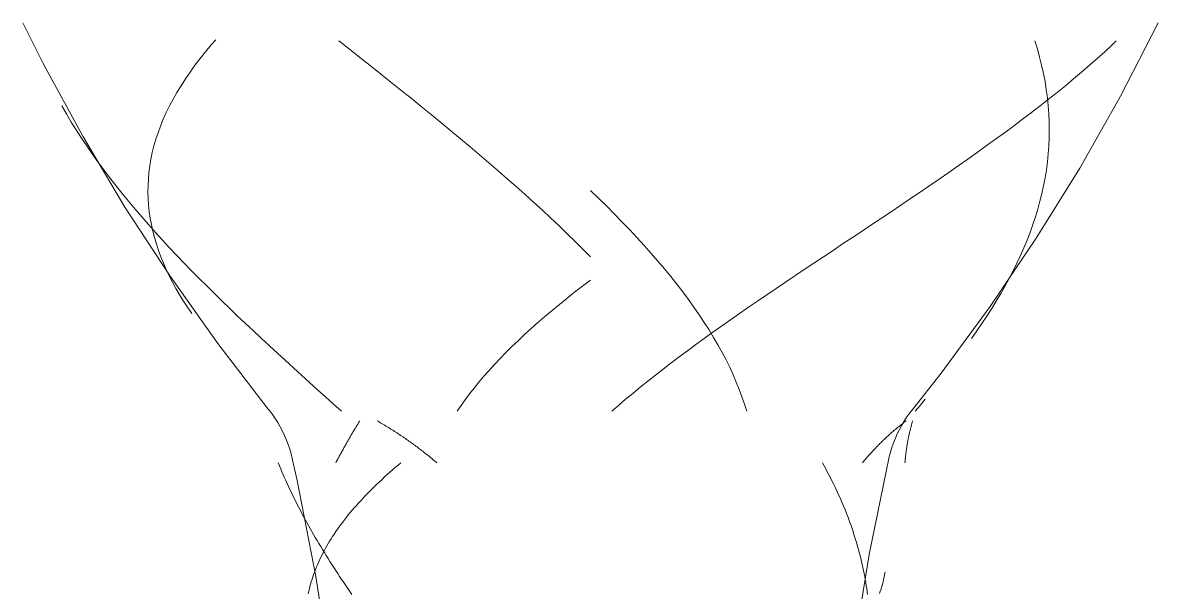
# Model space of a CAD drawing. Header units: inches. Extents: x 20426 to 92531, y -195 to 750.
# Drawn here: x 92512.38 to 92531.01, y 110.66 to 120 of the extents above; entities that cross this region are included whole.
import ezdxf

# ---------------------------------------------------------------- set-up
doc = ezdxf.new("R2010")
doc.units = ezdxf.units.IN
doc.header["$MEASUREMENT"] = 0
doc.layers.add('Q-SPCQ', color=91, linetype='Continuous', lineweight=9)

# ---------------------------------------------------------------- blocks, each defined once
blk = doc.blocks.new('FP_162-Elevation - North')
at = {"layer": 'Q-SPCQ'}
for p, q in [((-24784.712, 112.781), (-24784.685, 112.732)), ((-24784.685, 112.732), (-24784.658, 112.683)), ((-24784.658, 112.683), (-24784.632, 112.634)), ((-24784.632, 112.634), (-24784.606, 112.585)), ((-24784.606, 112.585), (-24784.581, 112.536)), ((-24784.581, 112.536), (-24784.556, 112.487)), ((-24784.556, 112.487), (-24784.532, 112.438)), ((-24784.532, 112.438), (-24784.508, 112.39)), ((-24784.508, 112.39), (-24784.485, 112.341)), ((-24784.485, 112.341), (-24784.462, 112.292)), ((-24784.462, 112.292), (-24784.44, 112.243)), ((-24784.44, 112.243), (-24784.418, 112.193)), ((-24784.418, 112.193), (-24784.397, 112.144)), ((-24784.397, 112.144), (-24784.376, 112.095)), ((-24784.376, 112.095), (-24784.355, 112.046)), ((-24784.355, 112.046), (-24784.336, 111.997)), ((-24784.336, 111.997), (-24784.316, 111.948)), ((-24784.316, 111.948), (-24784.297, 111.899)), ((-24784.297, 111.899), (-24784.279, 111.85)), ((-24784.279, 111.85), (-24784.261, 111.801)), ((-24784.261, 111.801), (-24784.243, 111.752)), ((-24784.243, 111.752), (-24784.226, 111.703)), ((-24784.226, 111.703), (-24784.21, 111.653)), ((-24784.21, 111.653), (-24784.194, 111.604)), ((-24784.194, 111.604), (-24784.178, 111.555)), ((-24784.178, 111.555), (-24784.163, 111.506)), ((-24784.163, 111.506), (-24784.148, 111.457)), ((-24784.148, 111.457), (-24784.134, 111.407)), ((-24784.134, 111.407), (-24784.121, 111.358)), ((-24784.121, 111.358), (-24784.107, 111.309)), ((-24784.107, 111.309), (-24784.095, 111.26)), ((-24784.095, 111.26), (-24784.082, 111.21)), ((-24784.082, 111.21), (-24784.07, 111.161)), ((-24784.07, 111.161), (-24784.059, 111.112)), ((-24784.059, 111.112), (-24784.048, 111.063)), ((-24784.048, 111.063), (-24784.038, 111.013)), ((-24784.038, 111.013), (-24784.028, 110.964)), ((-24784.028, 110.964), (-24784.018, 110.915)), ((-24784.018, 110.915), (-24784.009, 110.865)), ((-24784.009, 110.865), (-24784, 110.816)), ((-24783.718, 110.83), (-24783.728, 110.791)), ((-24783.708, 110.869), (-24783.718, 110.83)), ((-24783.699, 110.909), (-24783.708, 110.869)), ((-24783.691, 110.948), (-24783.699, 110.909)), ((-24783.683, 110.987), (-24783.691, 110.948)), ((-24784, 110.816), (-24783.992, 110.767)), ((-24783.992, 110.767), (-24783.985, 110.717)), ((-24783.985, 110.717), (-24783.977, 110.668)), ((-24783.977, 110.668), (-24783.971, 110.618)), ((-24783.763, 110.673), (-24783.776, 110.634)), ((-24783.751, 110.713), (-24783.763, 110.673)), ((-24783.739, 110.752), (-24783.751, 110.713)), ((-24783.728, 110.791), (-24783.739, 110.752))]:
    blk.add_line(p, q, dxfattribs=at)
at = {"layer": 'Q-SPCQ', "flags": 128}
blk.add_lwpolyline([(-24783.623, 112.849), (-24783.945, 111.275), (-24784.203, 109.69), (-24784.398, 108.096), (-24784.53, 106.496), (-24784.597, 104.891), (-24784.6, 103.285), (-24784.538, 101.68), (-24784.515, 101.312)], dxfattribs=at)
blk = doc.blocks.new('FP_163-Elevation - North')
at = {"layer": 'Q-SPCQ'}
for p, q in [((-24793.637, 112.781), (-24793.617, 112.732)), ((-24793.617, 112.732), (-24793.597, 112.683)), ((-24793.597, 112.683), (-24793.577, 112.634)), ((-24791.717, 112.703), (-24791.762, 112.664)), ((-24791.672, 112.742), (-24791.717, 112.703)), ((-24791.625, 112.781), (-24791.672, 112.742)), ((-24793.577, 112.634), (-24793.556, 112.585)), ((-24793.556, 112.585), (-24793.534, 112.536)), ((-24793.534, 112.536), (-24793.513, 112.488)), ((-24791.935, 112.509), (-24791.977, 112.47)), ((-24791.893, 112.548), (-24791.935, 112.509)), ((-24791.85, 112.587), (-24791.893, 112.548)), ((-24791.806, 112.626), (-24791.85, 112.587)), ((-24791.762, 112.664), (-24791.806, 112.626)), ((-24793.513, 112.488), (-24793.49, 112.439)), ((-24793.49, 112.439), (-24793.468, 112.39)), ((-24793.468, 112.39), (-24793.445, 112.341)), ((-24793.445, 112.341), (-24793.422, 112.292)), ((-24792.137, 112.314), (-24792.175, 112.275)), ((-24792.098, 112.353), (-24792.137, 112.314)), ((-24792.058, 112.392), (-24792.098, 112.353)), ((-24792.018, 112.431), (-24792.058, 112.392)), ((-24791.977, 112.47), (-24792.018, 112.431)), ((-24793.422, 112.292), (-24793.398, 112.243)), ((-24793.398, 112.243), (-24793.374, 112.194)), ((-24793.374, 112.194), (-24793.35, 112.145)), ((-24793.35, 112.145), (-24793.325, 112.096)), ((-24792.285, 112.159), (-24792.321, 112.12)), ((-24792.249, 112.197), (-24792.285, 112.159)), ((-24792.212, 112.236), (-24792.249, 112.197)), ((-24792.175, 112.275), (-24792.212, 112.236)), ((-24793.325, 112.096), (-24793.3, 112.047)), ((-24793.3, 112.047), (-24793.274, 111.998)), ((-24793.274, 111.998), (-24793.248, 111.948)), ((-24793.248, 111.948), (-24793.222, 111.899)), ((-24792.456, 111.964), (-24792.488, 111.925)), ((-24792.423, 112.003), (-24792.456, 111.964)), ((-24792.39, 112.042), (-24792.423, 112.003)), ((-24792.356, 112.081), (-24792.39, 112.042)), ((-24792.321, 112.12), (-24792.356, 112.081)), ((-24793.222, 111.899), (-24793.195, 111.85)), ((-24793.195, 111.85), (-24793.169, 111.801)), ((-24793.169, 111.801), (-24793.141, 111.752)), ((-24793.141, 111.752), (-24793.114, 111.703)), ((-24792.609, 111.769), (-24792.638, 111.729)), ((-24792.58, 111.808), (-24792.609, 111.769)), ((-24792.55, 111.847), (-24792.58, 111.808)), ((-24792.52, 111.886), (-24792.55, 111.847)), ((-24792.488, 111.925), (-24792.52, 111.886)), ((-24793.114, 111.703), (-24793.086, 111.654)), ((-24793.086, 111.654), (-24793.058, 111.605)), ((-24793.058, 111.605), (-24793.029, 111.555)), ((-24792.745, 111.573), (-24792.77, 111.534)), ((-24792.719, 111.612), (-24792.745, 111.573)), ((-24792.693, 111.651), (-24792.719, 111.612)), ((-24792.666, 111.69), (-24792.693, 111.651)), ((-24792.638, 111.729), (-24792.666, 111.69)), ((-24793.029, 111.555), (-24793, 111.506)), ((-24793, 111.506), (-24792.971, 111.457)), ((-24792.971, 111.457), (-24792.941, 111.408)), ((-24792.941, 111.408), (-24792.912, 111.359)), ((-24792.862, 111.378), (-24792.884, 111.339)), ((-24792.84, 111.417), (-24792.862, 111.378)), ((-24792.817, 111.456), (-24792.84, 111.417)), ((-24792.794, 111.495), (-24792.817, 111.456)), ((-24792.77, 111.534), (-24792.794, 111.495)), ((-24792.943, 111.221), (-24792.962, 111.182)), ((-24792.924, 111.26), (-24792.943, 111.221)), ((-24792.904, 111.299), (-24792.924, 111.26)), ((-24792.912, 111.359), (-24792.881, 111.309)), ((-24792.884, 111.339), (-24792.904, 111.299)), ((-24792.881, 111.309), (-24792.851, 111.26)), ((-24792.851, 111.26), (-24792.82, 111.211)), ((-24792.82, 111.211), (-24792.789, 111.162)), ((-24793.028, 111.025), (-24793.043, 110.986)), ((-24793.013, 111.065), (-24793.028, 111.025)), ((-24792.996, 111.104), (-24793.013, 111.065)), ((-24792.979, 111.143), (-24792.996, 111.104)), ((-24792.962, 111.182), (-24792.979, 111.143)), ((-24792.789, 111.162), (-24792.758, 111.112)), ((-24792.758, 111.112), (-24792.726, 111.063)), ((-24792.726, 111.063), (-24792.694, 111.014)), ((-24792.694, 111.014), (-24792.662, 110.965)), ((-24793.095, 110.829), (-24793.106, 110.79)), ((-24793.083, 110.869), (-24793.095, 110.829)), ((-24793.071, 110.908), (-24793.083, 110.869)), ((-24793.057, 110.947), (-24793.071, 110.908)), ((-24793.043, 110.986), (-24793.057, 110.947)), ((-24792.662, 110.965), (-24792.63, 110.915)), ((-24792.63, 110.915), (-24792.597, 110.866)), ((-24792.597, 110.866), (-24792.564, 110.817)), ((-24793.136, 110.672), (-24793.144, 110.633)), ((-24793.127, 110.712), (-24793.136, 110.672)), ((-24793.117, 110.751), (-24793.127, 110.712)), ((-24793.106, 110.79), (-24793.117, 110.751)), ((-24792.564, 110.817), (-24792.531, 110.767)), ((-24792.531, 110.767), (-24792.497, 110.718)), ((-24792.497, 110.718), (-24792.464, 110.668)), ((-24792.464, 110.668), (-24792.43, 110.619))]:
    blk.add_line(p, q, dxfattribs=at)
at = {"layer": 'Q-SPCQ', "flags": 128}
blk.add_lwpolyline([(-24792.515, 101.312), (-24792.439, 102.917), (-24792.427, 104.523), (-24792.48, 106.128), (-24792.596, 107.73), (-24792.777, 109.325), (-24793.021, 110.913), (-24793.328, 112.489), (-24793.408, 112.849)], dxfattribs=at)
blk = doc.blocks.new('FP_164-Elevation - North')
at = {"layer": 'Q-SPCQ'}
for p, q in [((-24781.228, 119.704), (-24781.187, 119.569)), ((-24779.961, 119.637), (-24780.082, 119.524)), ((-24779.893, 119.702), (-24779.961, 119.637)), ((-24781.187, 119.569), (-24781.149, 119.435)), ((-24781.149, 119.435), (-24781.116, 119.301)), ((-24780.206, 119.413), (-24780.332, 119.301)), ((-24780.082, 119.524), (-24780.206, 119.413)), ((-24781.116, 119.301), (-24781.086, 119.167)), ((-24780.332, 119.301), (-24780.461, 119.189)), ((-24781.086, 119.167), (-24781.061, 119.034)), ((-24781.061, 119.034), (-24781.04, 118.901)), ((-24780.593, 119.078), (-24780.727, 118.967)), ((-24780.461, 119.189), (-24780.593, 119.078)), ((-24781.04, 118.901), (-24781.022, 118.768)), ((-24780.863, 118.856), (-24781.002, 118.746)), ((-24780.727, 118.967), (-24780.863, 118.856)), ((-24781.002, 118.746), (-24781.142, 118.635)), ((-24781.022, 118.768), (-24781.008, 118.635)), ((-24781.285, 118.525), (-24781.429, 118.415)), ((-24781.142, 118.635), (-24781.285, 118.525)), ((-24781.008, 118.635), (-24780.999, 118.503)), ((-24780.999, 118.503), (-24780.993, 118.371)), ((-24781.576, 118.305), (-24781.723, 118.196)), ((-24781.429, 118.415), (-24781.576, 118.305)), ((-24780.993, 118.371), (-24780.991, 118.24)), ((-24781.873, 118.087), (-24782.024, 117.978)), ((-24781.723, 118.196), (-24781.873, 118.087)), ((-24780.993, 118.108), (-24780.999, 117.978)), ((-24780.991, 118.24), (-24780.993, 118.108)), ((-24782.024, 117.978), (-24782.176, 117.869)), ((-24780.999, 117.978), (-24781.009, 117.847)), ((-24782.329, 117.76), (-24782.484, 117.652)), ((-24782.176, 117.869), (-24782.329, 117.76)), ((-24781.022, 117.717), (-24781.039, 117.587)), ((-24781.009, 117.847), (-24781.022, 117.717)), ((-24782.639, 117.544), (-24782.795, 117.436)), ((-24782.484, 117.652), (-24782.639, 117.544)), ((-24781.039, 117.587), (-24781.06, 117.457)), ((-24782.795, 117.436), (-24782.952, 117.328)), ((-24781.06, 117.457), (-24781.085, 117.328)), ((-24788.515, 117.249), (-24788.381, 117.118)), ((-24783.11, 117.221), (-24783.268, 117.114)), ((-24782.952, 117.328), (-24783.11, 117.221)), ((-24781.113, 117.199), (-24781.145, 117.071)), ((-24781.085, 117.328), (-24781.113, 117.199)), ((-24788.381, 117.118), (-24788.249, 116.988)), ((-24788.249, 116.988), (-24788.12, 116.859)), ((-24783.427, 117.007), (-24783.585, 116.9)), ((-24783.268, 117.114), (-24783.427, 117.007)), ((-24781.145, 117.071), (-24781.18, 116.943)), ((-24788.12, 116.859), (-24787.994, 116.729)), ((-24783.744, 116.794), (-24783.903, 116.688)), ((-24783.585, 116.9), (-24783.744, 116.794)), ((-24781.219, 116.815), (-24781.261, 116.688)), ((-24781.18, 116.943), (-24781.219, 116.815)), ((-24787.994, 116.729), (-24787.871, 116.601)), ((-24787.871, 116.601), (-24787.751, 116.472)), ((-24783.903, 116.688), (-24784.062, 116.582)), ((-24781.261, 116.688), (-24781.306, 116.561)), ((-24787.751, 116.472), (-24787.634, 116.344)), ((-24784.221, 116.476), (-24784.38, 116.371)), ((-24784.062, 116.582), (-24784.221, 116.476)), ((-24781.355, 116.434), (-24781.407, 116.307)), ((-24781.306, 116.561), (-24781.355, 116.434)), ((-24787.634, 116.344), (-24787.52, 116.216)), ((-24784.538, 116.265), (-24784.696, 116.161)), ((-24784.38, 116.371), (-24784.538, 116.265)), ((-24781.407, 116.307), (-24781.463, 116.182)), ((-24787.52, 116.216), (-24787.41, 116.089)), ((-24787.41, 116.089), (-24787.303, 115.962)), ((-24784.853, 116.056), (-24785.009, 115.952)), ((-24784.696, 116.161), (-24784.853, 116.056)), ((-24781.521, 116.056), (-24781.583, 115.931)), ((-24781.463, 116.182), (-24781.521, 116.056)), ((-24787.303, 115.962), (-24787.199, 115.835)), ((-24785.009, 115.952), (-24785.164, 115.847)), ((-24781.583, 115.931), (-24781.648, 115.806)), ((-24787.199, 115.835), (-24787.099, 115.709)), ((-24787.099, 115.709), (-24787.002, 115.583)), ((-24785.319, 115.744), (-24785.472, 115.64)), ((-24785.164, 115.847), (-24785.319, 115.744)), ((-24781.716, 115.681), (-24781.786, 115.557)), ((-24781.648, 115.806), (-24781.716, 115.681)), ((-24787.002, 115.583), (-24786.909, 115.458)), ((-24785.624, 115.537), (-24785.775, 115.434)), ((-24785.472, 115.64), (-24785.624, 115.537)), ((-24781.786, 115.557), (-24781.86, 115.434)), ((-24786.909, 115.458), (-24786.819, 115.333)), ((-24786.819, 115.333), (-24786.733, 115.208)), ((-24785.925, 115.331), (-24786.073, 115.228)), ((-24785.775, 115.434), (-24785.925, 115.331)), ((-24781.936, 115.31), (-24782.015, 115.187)), ((-24781.86, 115.434), (-24781.936, 115.31)), ((-24786.733, 115.208), (-24786.65, 115.084)), ((-24786.22, 115.126), (-24786.365, 115.024)), ((-24786.073, 115.228), (-24786.22, 115.126)), ((-24782.015, 115.187), (-24782.096, 115.065)), ((-24786.65, 115.084), (-24786.571, 114.96)), ((-24786.508, 114.922), (-24786.649, 114.821)), ((-24786.571, 114.96), (-24786.496, 114.837)), ((-24786.365, 115.024), (-24786.508, 114.922)), ((-24782.18, 114.943), (-24782.267, 114.821)), ((-24782.096, 115.065), (-24782.18, 114.943)), ((-24786.649, 114.821), (-24786.788, 114.72)), ((-24786.496, 114.837), (-24786.425, 114.714)), ((-24786.926, 114.619), (-24787.061, 114.518)), ((-24786.788, 114.72), (-24786.926, 114.619)), ((-24786.425, 114.714), (-24786.357, 114.591)), ((-24786.357, 114.591), (-24786.293, 114.469)), ((-24787.194, 114.418), (-24787.324, 114.318)), ((-24787.061, 114.518), (-24787.194, 114.418)), ((-24786.293, 114.469), (-24786.233, 114.347)), ((-24787.452, 114.218), (-24787.578, 114.118)), ((-24787.324, 114.318), (-24787.452, 114.218)), ((-24786.233, 114.347), (-24786.177, 114.226)), ((-24786.177, 114.226), (-24786.125, 114.105)), ((-24787.701, 114.019), (-24787.821, 113.92)), ((-24787.578, 114.118), (-24787.701, 114.019)), ((-24786.125, 114.105), (-24786.076, 113.984)), ((-24787.939, 113.822), (-24788.054, 113.723)), ((-24787.821, 113.92), (-24787.939, 113.822)), ((-24786.076, 113.984), (-24786.032, 113.864)), ((-24786.032, 113.864), (-24785.991, 113.744)), ((-24783.029, 113.822), (-24783.11, 113.723)), ((-24788.054, 113.723), (-24788.166, 113.625)), ((-24785.991, 113.744), (-24785.954, 113.625)), ((-24783.11, 113.723), (-24783.193, 113.625))]:
    blk.add_line(p, q, dxfattribs=at)
at = {"layer": 'Q-SPCQ', "flags": 128}
blk.add_lwpolyline([(-24779.203, 120), (-24779.822, 118.795), (-24780.49, 117.616), (-24781.204, 116.465), (-24781.963, 115.343), (-24782.767, 114.252), (-24783.23, 113.662)], dxfattribs=at)
blk = doc.blocks.new('FP_165-Elevation - North')
at = {"layer": 'Q-SPCQ'}
for p, q in [((-24794.735, 119.637), (-24794.828, 119.524)), ((-24794.661, 119.721), (-24794.735, 119.637)), ((-24792.643, 119.702), (-24792.471, 119.567)), ((-24794.918, 119.413), (-24795.003, 119.301)), ((-24794.828, 119.524), (-24794.918, 119.413)), ((-24792.471, 119.567), (-24792.3, 119.431)), ((-24792.3, 119.431), (-24792.13, 119.296)), ((-24795.003, 119.301), (-24795.083, 119.189)), ((-24792.13, 119.296), (-24791.961, 119.162)), ((-24795.16, 119.078), (-24795.231, 118.967)), ((-24795.083, 119.189), (-24795.16, 119.078)), ((-24791.961, 119.162), (-24791.792, 119.027)), ((-24791.792, 119.027), (-24791.625, 118.893)), ((-24795.299, 118.856), (-24795.361, 118.746)), ((-24795.231, 118.967), (-24795.299, 118.856)), ((-24791.625, 118.893), (-24791.458, 118.76)), ((-24795.361, 118.746), (-24795.42, 118.635)), ((-24791.458, 118.76), (-24791.293, 118.626)), ((-24797.187, 118.635), (-24797.111, 118.503)), ((-24797.111, 118.503), (-24797.032, 118.371)), ((-24795.473, 118.525), (-24795.523, 118.415)), ((-24795.42, 118.635), (-24795.473, 118.525)), ((-24791.293, 118.626), (-24791.13, 118.493)), ((-24791.13, 118.493), (-24790.968, 118.361)), ((-24797.032, 118.371), (-24796.95, 118.24)), ((-24795.568, 118.305), (-24795.608, 118.196)), ((-24795.523, 118.415), (-24795.568, 118.305)), ((-24790.968, 118.361), (-24790.807, 118.228)), ((-24796.95, 118.24), (-24796.865, 118.108)), ((-24796.865, 118.108), (-24796.777, 117.978)), ((-24795.644, 118.087), (-24795.675, 117.978)), ((-24795.608, 118.196), (-24795.644, 118.087)), ((-24790.807, 118.228), (-24790.648, 118.096)), ((-24790.648, 118.096), (-24790.491, 117.964)), ((-24796.777, 117.978), (-24796.687, 117.847)), ((-24795.675, 117.978), (-24795.703, 117.869)), ((-24790.491, 117.964), (-24790.335, 117.833)), ((-24796.687, 117.847), (-24796.594, 117.717)), ((-24796.594, 117.717), (-24796.498, 117.587)), ((-24795.725, 117.76), (-24795.744, 117.652)), ((-24795.703, 117.869), (-24795.725, 117.76)), ((-24790.335, 117.833), (-24790.182, 117.702)), ((-24796.498, 117.587), (-24796.4, 117.457)), ((-24795.758, 117.544), (-24795.767, 117.436)), ((-24795.744, 117.652), (-24795.758, 117.544)), ((-24790.182, 117.702), (-24790.03, 117.571)), ((-24790.03, 117.571), (-24789.88, 117.441)), ((-24796.4, 117.457), (-24796.299, 117.328)), ((-24795.767, 117.436), (-24795.773, 117.328)), ((-24789.88, 117.441), (-24789.733, 117.311)), ((-24796.299, 117.328), (-24796.196, 117.199)), ((-24796.196, 117.199), (-24796.091, 117.071)), ((-24795.773, 117.328), (-24795.774, 117.221)), ((-24795.774, 117.221), (-24795.771, 117.114)), ((-24789.733, 117.311), (-24789.588, 117.181)), ((-24789.588, 117.181), (-24789.445, 117.052)), ((-24796.091, 117.071), (-24795.984, 116.943)), ((-24795.771, 117.114), (-24795.764, 117.007)), ((-24795.764, 117.007), (-24795.753, 116.9)), ((-24789.445, 117.052), (-24789.304, 116.923)), ((-24795.984, 116.943), (-24795.875, 116.815)), ((-24795.875, 116.815), (-24795.763, 116.688)), ((-24795.753, 116.9), (-24795.737, 116.794)), ((-24795.737, 116.794), (-24795.718, 116.688)), ((-24789.304, 116.923), (-24789.166, 116.794)), ((-24789.166, 116.794), (-24789.031, 116.666)), ((-24795.763, 116.688), (-24795.65, 116.561)), ((-24795.718, 116.688), (-24795.694, 116.582)), ((-24789.031, 116.666), (-24788.898, 116.538)), ((-24795.694, 116.582), (-24795.667, 116.476)), ((-24795.667, 116.476), (-24795.636, 116.371)), ((-24795.65, 116.561), (-24795.535, 116.434)), ((-24795.535, 116.434), (-24795.418, 116.307)), ((-24788.898, 116.538), (-24788.767, 116.411)), ((-24788.767, 116.411), (-24788.64, 116.284)), ((-24795.636, 116.371), (-24795.601, 116.265)), ((-24795.601, 116.265), (-24795.562, 116.161)), ((-24795.418, 116.307), (-24795.299, 116.182)), ((-24788.64, 116.284), (-24788.515, 116.157)), ((-24795.562, 116.161), (-24795.52, 116.056)), ((-24795.52, 116.056), (-24795.474, 115.952)), ((-24795.299, 116.182), (-24795.179, 116.056)), ((-24795.179, 116.056), (-24795.058, 115.931)), ((-24795.474, 115.952), (-24795.425, 115.847)), ((-24795.058, 115.931), (-24794.935, 115.806)), ((-24795.425, 115.847), (-24795.372, 115.744)), ((-24795.372, 115.744), (-24795.315, 115.64)), ((-24794.935, 115.806), (-24794.811, 115.681)), ((-24794.811, 115.681), (-24794.685, 115.557)), ((-24788.647, 115.679), (-24788.776, 115.578)), ((-24788.515, 115.779), (-24788.647, 115.679)), ((-24795.315, 115.64), (-24795.256, 115.537)), ((-24795.256, 115.537), (-24795.193, 115.434)), ((-24794.685, 115.557), (-24794.559, 115.434)), ((-24788.902, 115.478), (-24789.026, 115.378)), ((-24788.776, 115.578), (-24788.902, 115.478)), ((-24795.193, 115.434), (-24795.126, 115.331)), ((-24795.126, 115.331), (-24795.057, 115.228)), ((-24794.559, 115.434), (-24794.432, 115.31)), ((-24794.432, 115.31), (-24794.303, 115.187)), ((-24789.026, 115.378), (-24789.146, 115.279)), ((-24794.303, 115.187), (-24794.174, 115.065)), ((-24789.264, 115.179), (-24789.378, 115.08)), ((-24789.146, 115.279), (-24789.264, 115.179)), ((-24794.174, 115.065), (-24794.044, 114.943)), ((-24794.044, 114.943), (-24793.914, 114.821)), ((-24789.49, 114.981), (-24789.598, 114.883)), ((-24789.378, 115.08), (-24789.49, 114.981)), ((-24793.914, 114.821), (-24793.783, 114.699)), ((-24789.703, 114.784), (-24789.805, 114.686)), ((-24789.598, 114.883), (-24789.703, 114.784)), ((-24793.783, 114.699), (-24793.652, 114.578)), ((-24793.652, 114.578), (-24793.52, 114.458)), ((-24789.904, 114.589), (-24789.999, 114.491)), ((-24789.805, 114.686), (-24789.904, 114.589)), ((-24793.52, 114.458), (-24793.388, 114.338)), ((-24790.091, 114.394), (-24790.18, 114.297)), ((-24789.999, 114.491), (-24790.091, 114.394)), ((-24793.388, 114.338), (-24793.256, 114.218)), ((-24793.256, 114.218), (-24793.124, 114.099)), ((-24790.265, 114.2), (-24790.347, 114.104)), ((-24790.18, 114.297), (-24790.265, 114.2)), ((-24793.124, 114.099), (-24792.992, 113.98)), ((-24790.425, 114.007), (-24790.499, 113.911)), ((-24790.347, 114.104), (-24790.425, 114.007)), ((-24792.992, 113.98), (-24792.861, 113.861)), ((-24792.861, 113.861), (-24792.729, 113.743)), ((-24790.571, 113.816), (-24790.638, 113.72)), ((-24790.499, 113.911), (-24790.571, 113.816)), ((-24792.729, 113.743), (-24792.598, 113.625)), ((-24790.638, 113.72), (-24790.702, 113.625))]:
    blk.add_line(p, q, dxfattribs=at)
at = {"layer": 'Q-SPCQ', "flags": 128}
blk.add_lwpolyline([(-24793.8, 113.662), (-24794.628, 114.735), (-24795.412, 115.84), (-24796.151, 116.975), (-24796.844, 118.139), (-24797.491, 119.33), (-24797.828, 120)], dxfattribs=at)
blk = doc.blocks.new('FP_166-Elevation - North')
at = {"layer": 'Q-SPCQ'}
for p, q in [((-24783.385, 113.433), (-24783.401, 113.421)), ((-24783.37, 113.445), (-24783.385, 113.433)), ((-24783.354, 113.457), (-24783.37, 113.445)), ((-24783.338, 113.469), (-24783.354, 113.457)), ((-24783.243, 113.433), (-24783.247, 113.421)), ((-24783.24, 113.445), (-24783.243, 113.433)), ((-24783.237, 113.457), (-24783.24, 113.445)), ((-24783.233, 113.469), (-24783.237, 113.457)), ((-24783.612, 113.244), (-24783.626, 113.231)), ((-24783.597, 113.257), (-24783.612, 113.244)), ((-24783.582, 113.27), (-24783.597, 113.257)), ((-24783.568, 113.283), (-24783.582, 113.27)), ((-24783.553, 113.296), (-24783.568, 113.283)), ((-24783.538, 113.309), (-24783.553, 113.296)), ((-24783.523, 113.322), (-24783.538, 113.309)), ((-24783.508, 113.334), (-24783.523, 113.322)), ((-24783.493, 113.347), (-24783.508, 113.334)), ((-24783.478, 113.359), (-24783.493, 113.347)), ((-24783.462, 113.372), (-24783.478, 113.359)), ((-24783.447, 113.384), (-24783.462, 113.372)), ((-24783.432, 113.396), (-24783.447, 113.384)), ((-24783.416, 113.409), (-24783.432, 113.396)), ((-24783.401, 113.421), (-24783.416, 113.409)), ((-24783.29, 113.244), (-24783.292, 113.231)), ((-24783.287, 113.257), (-24783.29, 113.244)), ((-24783.284, 113.27), (-24783.287, 113.257)), ((-24783.281, 113.283), (-24783.284, 113.27)), ((-24783.278, 113.296), (-24783.281, 113.283)), ((-24783.275, 113.309), (-24783.278, 113.296)), ((-24783.272, 113.322), (-24783.275, 113.309)), ((-24783.269, 113.334), (-24783.272, 113.322)), ((-24783.266, 113.347), (-24783.269, 113.334)), ((-24783.263, 113.359), (-24783.266, 113.347)), ((-24783.259, 113.372), (-24783.263, 113.359)), ((-24783.256, 113.384), (-24783.259, 113.372)), ((-24783.253, 113.396), (-24783.256, 113.384)), ((-24783.25, 113.409), (-24783.253, 113.396)), ((-24783.247, 113.421), (-24783.25, 113.409)), ((-24783.81, 113.054), (-24783.823, 113.04)), ((-24783.796, 113.068), (-24783.81, 113.054)), ((-24783.782, 113.082), (-24783.796, 113.068)), ((-24783.769, 113.096), (-24783.782, 113.082)), ((-24783.755, 113.11), (-24783.769, 113.096)), ((-24783.741, 113.123), (-24783.755, 113.11)), ((-24783.727, 113.137), (-24783.741, 113.123)), ((-24783.713, 113.15), (-24783.727, 113.137)), ((-24783.698, 113.164), (-24783.713, 113.15)), ((-24783.684, 113.178), (-24783.698, 113.164)), ((-24783.67, 113.191), (-24783.684, 113.178)), ((-24783.655, 113.204), (-24783.67, 113.191)), ((-24783.641, 113.218), (-24783.655, 113.204)), ((-24783.626, 113.231), (-24783.641, 113.218)), ((-24783.325, 113.054), (-24783.328, 113.04)), ((-24783.323, 113.068), (-24783.325, 113.054)), ((-24783.321, 113.082), (-24783.323, 113.068)), ((-24783.318, 113.096), (-24783.321, 113.082)), ((-24783.316, 113.11), (-24783.318, 113.096)), ((-24783.314, 113.123), (-24783.316, 113.11)), ((-24783.311, 113.137), (-24783.314, 113.123)), ((-24783.309, 113.15), (-24783.311, 113.137)), ((-24783.306, 113.164), (-24783.309, 113.15)), ((-24783.303, 113.178), (-24783.306, 113.164)), ((-24783.301, 113.191), (-24783.303, 113.178)), ((-24783.298, 113.204), (-24783.301, 113.191)), ((-24783.295, 113.218), (-24783.298, 113.204)), ((-24783.292, 113.231), (-24783.295, 113.218)), ((-24783.981, 112.869), (-24783.994, 112.854)), ((-24783.969, 112.883), (-24783.981, 112.869)), ((-24783.956, 112.898), (-24783.969, 112.883)), ((-24783.943, 112.912), (-24783.956, 112.898)), ((-24783.93, 112.927), (-24783.943, 112.912)), ((-24783.917, 112.941), (-24783.93, 112.927)), ((-24783.904, 112.955), (-24783.917, 112.941)), ((-24783.89, 112.969), (-24783.904, 112.955)), ((-24783.877, 112.984), (-24783.89, 112.969)), ((-24783.864, 112.998), (-24783.877, 112.984)), ((-24783.85, 113.012), (-24783.864, 112.998)), ((-24783.837, 113.026), (-24783.85, 113.012)), ((-24783.823, 113.04), (-24783.837, 113.026)), ((-24783.35, 112.869), (-24783.351, 112.854)), ((-24783.348, 112.883), (-24783.35, 112.869)), ((-24783.347, 112.898), (-24783.348, 112.883)), ((-24783.345, 112.912), (-24783.347, 112.898)), ((-24783.343, 112.927), (-24783.345, 112.912)), ((-24783.342, 112.941), (-24783.343, 112.927)), ((-24783.34, 112.955), (-24783.342, 112.941)), ((-24783.338, 112.969), (-24783.34, 112.955)), ((-24783.336, 112.984), (-24783.338, 112.969)), ((-24783.334, 112.998), (-24783.336, 112.984)), ((-24783.332, 113.012), (-24783.334, 112.998)), ((-24783.33, 113.026), (-24783.332, 113.012)), ((-24783.328, 113.04), (-24783.33, 113.026)), ((-24784.044, 112.796), (-24784.057, 112.781)), ((-24784.032, 112.81), (-24784.044, 112.796)), ((-24784.019, 112.825), (-24784.032, 112.81)), ((-24784.007, 112.84), (-24784.019, 112.825)), ((-24783.994, 112.854), (-24784.007, 112.84)), ((-24783.357, 112.796), (-24783.358, 112.781)), ((-24783.355, 112.81), (-24783.357, 112.796)), ((-24783.354, 112.825), (-24783.355, 112.81)), ((-24783.353, 112.84), (-24783.354, 112.825)), ((-24783.351, 112.854), (-24783.353, 112.84))]:
    blk.add_line(p, q, dxfattribs=at)
at = {"layer": 'Q-SPCQ', "flags": 128}
blk.add_lwpolyline([(-24783.23, 113.662), (-24783.279, 113.599), (-24783.326, 113.533), (-24783.369, 113.466), (-24783.41, 113.398), (-24783.448, 113.327), (-24783.484, 113.256), (-24783.516, 113.182), (-24783.545, 113.108), (-24783.572, 113.033), (-24783.595, 112.956), (-24783.616, 112.879), (-24783.623, 112.849)], dxfattribs=at)
blk = doc.blocks.new('FP_167-Elevation - North')
at = {"layer": 'Q-SPCQ'}
for p, q in [((-24792.321, 113.433), (-24792.329, 113.421)), ((-24792.313, 113.445), (-24792.321, 113.433)), ((-24792.305, 113.457), (-24792.313, 113.445)), ((-24792.297, 113.469), (-24792.305, 113.457)), ((-24792.016, 113.469), (-24791.995, 113.457)), ((-24791.995, 113.457), (-24791.974, 113.445)), ((-24791.974, 113.445), (-24791.954, 113.433)), ((-24791.954, 113.433), (-24791.933, 113.421)), ((-24792.436, 113.244), (-24792.444, 113.231)), ((-24792.428, 113.257), (-24792.436, 113.244)), ((-24792.421, 113.27), (-24792.428, 113.257)), ((-24792.413, 113.283), (-24792.421, 113.27)), ((-24792.406, 113.296), (-24792.413, 113.283)), ((-24792.398, 113.309), (-24792.406, 113.296)), ((-24792.39, 113.322), (-24792.398, 113.309)), ((-24792.383, 113.334), (-24792.39, 113.322)), ((-24792.375, 113.347), (-24792.383, 113.334)), ((-24792.367, 113.359), (-24792.375, 113.347)), ((-24792.36, 113.372), (-24792.367, 113.359)), ((-24792.352, 113.384), (-24792.36, 113.372)), ((-24792.344, 113.396), (-24792.352, 113.384)), ((-24792.336, 113.409), (-24792.344, 113.396)), ((-24792.329, 113.421), (-24792.336, 113.409)), ((-24791.933, 113.421), (-24791.912, 113.409)), ((-24791.912, 113.409), (-24791.891, 113.396)), ((-24791.891, 113.396), (-24791.871, 113.384)), ((-24791.871, 113.384), (-24791.85, 113.372)), ((-24791.85, 113.372), (-24791.83, 113.359)), ((-24791.83, 113.359), (-24791.81, 113.347)), ((-24791.81, 113.347), (-24791.789, 113.334)), ((-24791.789, 113.334), (-24791.769, 113.322)), ((-24791.769, 113.322), (-24791.749, 113.309)), ((-24791.749, 113.309), (-24791.729, 113.296)), ((-24791.729, 113.296), (-24791.709, 113.283)), ((-24791.709, 113.283), (-24791.689, 113.27)), ((-24791.689, 113.27), (-24791.669, 113.257)), ((-24791.669, 113.257), (-24791.649, 113.244)), ((-24791.649, 113.244), (-24791.63, 113.231)), ((-24792.543, 113.054), (-24792.551, 113.04)), ((-24792.536, 113.068), (-24792.543, 113.054)), ((-24792.528, 113.082), (-24792.536, 113.068)), ((-24792.52, 113.096), (-24792.528, 113.082)), ((-24792.512, 113.11), (-24792.52, 113.096)), ((-24792.505, 113.123), (-24792.512, 113.11)), ((-24792.497, 113.137), (-24792.505, 113.123)), ((-24792.489, 113.15), (-24792.497, 113.137)), ((-24792.482, 113.164), (-24792.489, 113.15)), ((-24792.474, 113.178), (-24792.482, 113.164)), ((-24792.467, 113.191), (-24792.474, 113.178)), ((-24792.459, 113.204), (-24792.467, 113.191)), ((-24792.451, 113.218), (-24792.459, 113.204)), ((-24792.444, 113.231), (-24792.451, 113.218)), ((-24791.63, 113.231), (-24791.61, 113.218)), ((-24791.61, 113.218), (-24791.59, 113.204)), ((-24791.59, 113.204), (-24791.571, 113.191)), ((-24791.571, 113.191), (-24791.551, 113.178)), ((-24791.551, 113.178), (-24791.532, 113.164)), ((-24791.532, 113.164), (-24791.513, 113.15)), ((-24791.513, 113.15), (-24791.494, 113.137)), ((-24791.494, 113.137), (-24791.475, 113.123)), ((-24791.475, 113.123), (-24791.455, 113.11)), ((-24791.455, 113.11), (-24791.436, 113.096)), ((-24791.436, 113.096), (-24791.418, 113.082)), ((-24791.418, 113.082), (-24791.399, 113.068)), ((-24791.399, 113.068), (-24791.38, 113.054)), ((-24791.38, 113.054), (-24791.361, 113.04)), ((-24792.646, 112.869), (-24792.654, 112.854)), ((-24792.638, 112.883), (-24792.646, 112.869)), ((-24792.63, 112.898), (-24792.638, 112.883)), ((-24792.622, 112.912), (-24792.63, 112.898)), ((-24792.614, 112.927), (-24792.622, 112.912)), ((-24792.606, 112.941), (-24792.614, 112.927)), ((-24792.598, 112.955), (-24792.606, 112.941)), ((-24792.59, 112.969), (-24792.598, 112.955)), ((-24792.582, 112.984), (-24792.59, 112.969)), ((-24792.575, 112.998), (-24792.582, 112.984)), ((-24792.567, 113.012), (-24792.575, 112.998)), ((-24792.559, 113.026), (-24792.567, 113.012)), ((-24792.551, 113.04), (-24792.559, 113.026)), ((-24791.361, 113.04), (-24791.342, 113.026)), ((-24791.342, 113.026), (-24791.324, 113.012)), ((-24791.324, 113.012), (-24791.305, 112.998)), ((-24791.305, 112.998), (-24791.287, 112.984)), ((-24791.287, 112.984), (-24791.268, 112.969)), ((-24791.268, 112.969), (-24791.25, 112.955)), ((-24791.25, 112.955), (-24791.232, 112.941)), ((-24791.232, 112.941), (-24791.214, 112.927)), ((-24791.214, 112.927), (-24791.195, 112.912)), ((-24791.195, 112.912), (-24791.177, 112.898)), ((-24791.177, 112.898), (-24791.159, 112.883)), ((-24791.159, 112.883), (-24791.141, 112.869)), ((-24791.141, 112.869), (-24791.123, 112.854)), ((-24792.687, 112.796), (-24792.695, 112.781)), ((-24792.679, 112.81), (-24792.687, 112.796)), ((-24792.67, 112.825), (-24792.679, 112.81)), ((-24792.662, 112.84), (-24792.67, 112.825)), ((-24792.654, 112.854), (-24792.662, 112.84)), ((-24791.123, 112.854), (-24791.105, 112.84)), ((-24791.105, 112.84), (-24791.088, 112.825)), ((-24791.088, 112.825), (-24791.07, 112.81)), ((-24791.07, 112.81), (-24791.052, 112.796)), ((-24791.052, 112.796), (-24791.035, 112.781))]:
    blk.add_line(p, q, dxfattribs=at)
at = {"layer": 'Q-SPCQ', "flags": 128}
blk.add_lwpolyline([(-24793.408, 112.849), (-24793.427, 112.926), (-24793.449, 113.003), (-24793.474, 113.079), (-24793.503, 113.154), (-24793.534, 113.228), (-24793.568, 113.3), (-24793.605, 113.371), (-24793.645, 113.44), (-24793.688, 113.508), (-24793.733, 113.574), (-24793.781, 113.638), (-24793.8, 113.662)], dxfattribs=at)
blk = doc.blocks.new('Basketball_Backstop-Performance_Sports_Systems-3103-Ceiling_Hung - 27_-0_ to 27_-11 7_8_-V161-Elevation - North')
at = {"layer": 'Q-SPCQ'}
for name in ['FP_165-Elevation - North', 'FP_164-Elevation - North', 'FP_167-Elevation - North', 'FP_166-Elevation - North', 'FP_163-Elevation - North', 'FP_162-Elevation - North']:
    blk.add_blockref(name, (58655.106, 0), dxfattribs=at)

msp = doc.modelspace()

# ---------------------------------------------------------------- block references
at = {"layer": 'Q-SPCQ'}
msp.add_blockref('Basketball_Backstop-Performance_Sports_Systems-3103-Ceiling_Hung - 27_-0_ to 27_-11 7_8_-V161-Elevation - North', (58655.106, 0), dxfattribs=at)

doc.saveas('drawing.dxf')
